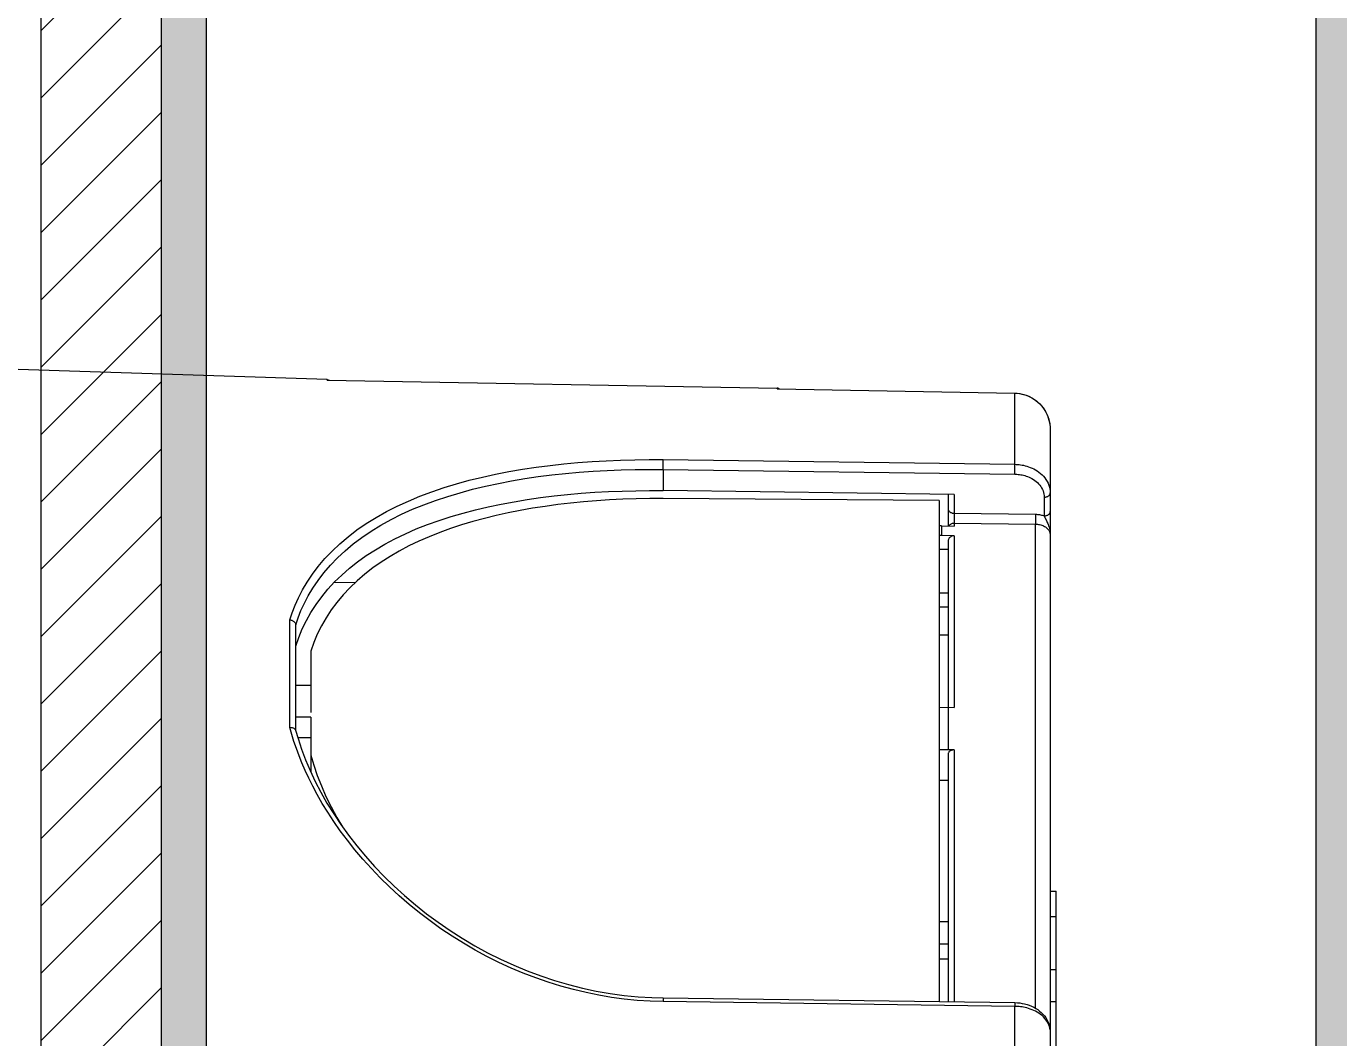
# Model space of a CAD drawing. Header units: millimetres. Extents: x -853320 to 19484, y -510814 to 9708.
# Drawn here: x 12782.35 to 12826.1, y 7147.17 to 7180.89 of the extents above; entities that cross this region are included whole.
import ezdxf

# ---------------------------------------------------------------- set-up
doc = ezdxf.new("R2010")
doc.units = ezdxf.units.MM
doc.layers.add('DS_ST_quote 1_50', color=7, linetype='Continuous')
for name, color, linetype, lineweight in [('F_DIBOND_soffitto_cassone', 7, 'Continuous', 5), ('F_ELETTRICO', 22, 'Continuous', 5), ('F_PARETE_nuove', 5, 'Continuous', 5), ('F_TUBOLARE sez.40x40', 7, 'Continuous', 5)]:
    doc.layers.add(name, color=color, linetype=linetype, lineweight=lineweight)
doc.styles.add('ARIAL', font='arial.ttf')
doc.dimstyles.new('ISO-100', dxfattribs={"dimtxt": 100, "dimasz": 5, "dimexe": 0.25, "dimexo": 6, "dimgap": 6, "dimtad": 1, "dimtxsty": 'ARIAL', "dimblk": 'ARCHTICK', "dimcen": 2.5, "dimdle": 15, "dimse1": 1, "dimse2": 1, "dimclrd": 256, "dimclre": 256, "dimclrt": 256, "dimadec": 0, "dimazin": 0, "dimtfac": 1, "dimtmove": 0, "dimatfit": 3, "dimldrblk": 'ARCHTICK', "dimfxl": 1, "dimlwd": -1, "dimlwe": -1, "dimarcsym": 0})

# ---------------------------------------------------------------- blocks, each defined once
blk = doc.blocks.new('SCATOLA INCASSO_1 P_sezione e pianta')
at = {"layer": 'F_ELETTRICO'}
for p, q in [((55469.815, -13660.994), (55469.815, -13697.529)), ((55470.994, -13716.768), (55470.994, -13686.067)), ((55471.194, -13686.376), (55471.194, -13701.372)), ((55469.815, -13697.529), (55458.097, -13697.686)), ((55458.097, -13697.81), (55469.814, -13697.653)), ((55458.098, -13697.741), (55458.097, -13697.686)), ((55467.294, -13714.395), (55467.294, -13697.687)), ((55467.594, -13705.943), (55467.594, -13697.683)), ((55467.797, -13706.08), (55467.797, -13697.68)), ((55469.815, -13697.584), (55469.815, -13697.529)), ((55470.503, -13697.467), (55470.503, -13713.605)), ((55470.994, -13697.695), (55471.194, -13697.695)), ((55470.994, -13698.756), (55471.194, -13698.756)), ((55467.294, -13699.108), (55467.594, -13699.11)), ((55467.294, -13699.608), (55467.594, -13699.61)), ((55467.594, -13700.35), (55467.294, -13700.347)), ((55470.994, -13700.524), (55471.194, -13700.524)), ((55470.994, -13701.372), (55471.194, -13701.372)), ((55467.294, -13705.07), (55467.594, -13705.068)), ((55446.346, -13707.172), (55446.346, -13705.342)), ((55467.797, -13706.08), (55467.294, -13706.086)), ((55467.594, -13707.496), (55467.594, -13706.082)), ((55445.65, -13706.827), (55445.65, -13710.413)), ((55445.846, -13706.724), (55445.846, -13710.248)), ((55446.346, -13706.482), (55445.915, -13706.484)), ((55446.346, -13707.172), (55445.846, -13707.175)), ((55446.346, -13708.385), (55446.346, -13707.325)), ((55467.294, -13707.5), (55467.797, -13707.494)), ((55467.594, -13713.036), (55467.594, -13707.496)), ((55467.797, -13713.219), (55467.797, -13707.494)), ((55446.346, -13708.225), (55445.846, -13708.229)), ((55446.346, -13709.37), (55446.346, -13708.385)), ((55467.594, -13709.898), (55467.294, -13709.9)), ((55467.294, -13710.852), (55467.594, -13710.85)), ((55447.135, -13711.671), (55447.832, -13711.659)), ((55467.294, -13711.32), (55467.594, -13711.314)), ((55467.594, -13712.76), (55467.294, -13712.76)), ((55467.369, -13713.226), (55467.294, -13713.226)), ((55467.797, -13713.219), (55467.369, -13713.226)), ((55467.369, -13713.544), (55467.369, -13713.226)), ((55467.595, -13713.055), (55467.594, -13713.036)), ((55467.369, -13713.544), (55467.294, -13713.544)), ((55467.369, -13713.544), (55467.797, -13713.537)), ((55467.594, -13714.594), (55467.594, -13713.541)), ((55467.795, -13713.916), (55467.796, -13713.853)), ((55467.796, -13713.853), (55467.797, -13713.787)), ((55467.797, -13713.642), (55467.797, -13713.537)), ((55467.797, -13713.642), (55470.503, -13713.605)), ((55467.797, -13713.648), (55467.797, -13713.642)), ((55467.798, -13713.665), (55467.797, -13713.648)), ((55467.797, -13713.787), (55467.798, -13713.726)), ((55467.798, -13713.687), (55467.798, -13713.665)), ((55467.798, -13713.726), (55467.798, -13713.687)), ((55470.502, -13713.709), (55470.502, -13713.654)), ((55470.503, -13713.772), (55470.502, -13713.709)), ((55470.504, -13713.838), (55470.503, -13713.772)), ((55470.505, -13713.899), (55470.504, -13713.838)), ((55467.794, -13713.969), (55470.506, -13713.933)), ((55467.794, -13714.591), (55467.794, -13713.969)), ((55470.506, -13713.933), (55470.505, -13713.899)), ((55470.794, -13714.503), (55470.794, -13713.881)), ((55467.294, -13714.395), (55458.094, -13714.457)), ((55467.794, -13714.591), (55458.094, -13714.721)), ((55458.094, -13715.429), (55458.094, -13714.721)), ((55458.094, -13715.429), (55469.811, -13715.272)), ((55458.094, -13715.429), (55458.095, -13715.463)), ((55458.095, -13715.463), (55458.096, -13715.523)), ((55458.096, -13715.523), (55458.097, -13715.588)), ((55458.097, -13715.588), (55458.097, -13715.651)), ((55458.097, -13715.756), (55469.815, -13715.599)), ((55469.811, -13715.272), (55469.812, -13715.306)), ((55469.812, -13715.306), (55469.813, -13715.366)), ((55469.813, -13715.366), (55469.814, -13715.432)), ((55469.814, -13715.432), (55469.815, -13715.495)), ((55469.815, -13715.495), (55469.815, -13715.549)), ((55469.815, -13715.599), (55469.815, -13717.97)), ((55458.097, -13715.651), (55458.098, -13715.706)), ((55446.903, -13718.405), (55461.896, -13718.139)), ((55461.896, -13718.112), (55461.903, -13718.112)), ((55461.896, -13718.112), (55461.903, -13718.113)), ((55461.896, -13718.112), (55461.896, -13718.138)), ((55461.908, -13718.137), (55461.896, -13718.138)), ((55461.896, -13718.138), (55461.896, -13718.139)), ((55461.903, -13718.113), (55469.815, -13717.97)), ((55469.815, -13717.97), (55469.815, -13717.97)), ((55446.896, -13718.426), (55433.518, -13718.858)), ((55446.896, -13718.405), (55446.903, -13718.405)), ((55446.896, -13718.405), (55446.903, -13718.405)), ((55446.896, -13718.405), (55446.896, -13718.426))]:
    blk.add_line(p, q, dxfattribs=at)
for points in [[(55469.814, -13697.653), (55469.903, -13697.649), (55469.984, -13697.641), (55470.064, -13697.629), (55470.144, -13697.612), (55470.222, -13697.59), (55470.299, -13697.564), (55470.373, -13697.534), (55470.445, -13697.5), (55470.514, -13697.461), (55470.579, -13697.419), (55470.641, -13697.372), (55470.699, -13697.322), (55470.753, -13697.269), (55470.802, -13697.212), (55470.846, -13697.153), (55470.884, -13697.091), (55470.917, -13697.027), (55470.945, -13696.961), (55470.966, -13696.893), (55470.981, -13696.825), (55470.991, -13696.756), (55470.994, -13696.684)], [(55470.991, -13696.742), (55470.982, -13696.801), (55470.968, -13696.858), (55470.948, -13696.915), (55470.922, -13696.971), (55470.891, -13697.025), (55470.855, -13697.078), (55470.815, -13697.128), (55470.77, -13697.175), (55470.722, -13697.219), (55470.671, -13697.26), (55470.617, -13697.299), (55470.561, -13697.333), (55470.504, -13697.365), (55470.447, -13697.393), (55470.389, -13697.417), (55470.332, -13697.439), (55470.275, -13697.458), (55470.219, -13697.474), (55470.163, -13697.488), (55470.11, -13697.499), (55470.057, -13697.508), (55470.006, -13697.515), (55469.956, -13697.521), (55469.907, -13697.525), (55469.86, -13697.527), (55469.815, -13697.529)], [(55458.097, -13697.686), (55457.66, -13697.7), (55457.226, -13697.728), (55456.796, -13697.771), (55456.369, -13697.828), (55455.946, -13697.899), (55455.523, -13697.985), (55455.101, -13698.086), (55454.68, -13698.201), (55454.262, -13698.331), (55453.845, -13698.475), (55453.432, -13698.633), (55453.022, -13698.805), (55452.617, -13698.992), (55452.217, -13699.192), (55451.823, -13699.404), (55451.436, -13699.63), (55451.056, -13699.867), (55450.684, -13700.116), (55450.322, -13700.375), (55449.969, -13700.645), (55449.626, -13700.924), (55449.294, -13701.212), (55448.972, -13701.509), (55448.663, -13701.812), (55448.367, -13702.121), (55448.085, -13702.436), (55447.818, -13702.75), (55447.567, -13703.066), (55447.333, -13703.381), (55447.115, -13703.692), (55446.915, -13703.997), (55446.732, -13704.296), (55446.565, -13704.586), (55446.415, -13704.866), (55446.281, -13705.136)], [(55469.814, -13697.653), (55469.814, -13697.652), (55469.814, -13697.649), (55469.815, -13697.644), (55469.815, -13697.636), (55469.815, -13697.626), (55469.815, -13697.614), (55469.815, -13697.584)], [(55446.325, -13705.387), (55446.495, -13705.026), (55446.683, -13704.665), (55446.888, -13704.304), (55447.111, -13703.944), (55447.35, -13703.586), (55447.607, -13703.231), (55447.88, -13702.88), (55448.169, -13702.534), (55448.473, -13702.195), (55448.793, -13701.861), (55449.127, -13701.536), (55449.474, -13701.22), (55449.836, -13700.912), (55450.209, -13700.616), (55450.595, -13700.33), (55450.992, -13700.057), (55451.399, -13699.797), (55451.816, -13699.55), (55452.242, -13699.317), (55452.676, -13699.1), (55453.118, -13698.898), (55453.566, -13698.712), (55454.019, -13698.543), (55454.477, -13698.391), (55454.938, -13698.257), (55455.402, -13698.14), (55455.866, -13698.04), (55456.332, -13697.959), (55456.797, -13697.895), (55457.259, -13697.849), (55457.72, -13697.821), (55458.097, -13697.81)], [(55458.097, -13697.81), (55458.097, -13697.809), (55458.097, -13697.806), (55458.097, -13697.801), (55458.097, -13697.793), (55458.097, -13697.783), (55458.098, -13697.771), (55458.098, -13697.741)], [(55446.346, -13705.907), (55446.447, -13705.568), (55446.565, -13705.225), (55446.701, -13704.879), (55446.855, -13704.53), (55447.028, -13704.179), (55447.218, -13703.827), (55447.407, -13703.508)], [(55446.281, -13705.136), (55446.16, -13705.397), (55446.052, -13705.644), (55445.956, -13705.883), (55445.869, -13706.12), (55445.788, -13706.357), (55445.715, -13706.593), (55445.65, -13706.827)], [(55445.844, -13706.734), (55445.924, -13706.454), (55446.04, -13706.101), (55446.173, -13705.745), (55446.325, -13705.387)], [(55467.797, -13706.08), (55467.776, -13706.079), (55467.755, -13706.077), (55467.735, -13706.073), (55467.715, -13706.068), (55467.696, -13706.062), (55467.678, -13706.054), (55467.661, -13706.045), (55467.646, -13706.035), (55467.633, -13706.024), (55467.621, -13706.012), (55467.612, -13705.999), (55467.604, -13705.986), (55467.598, -13705.972), (55467.595, -13705.958), (55467.594, -13705.943)], [(55445.65, -13706.827), (55445.67, -13706.828), (55445.691, -13706.827), (55445.711, -13706.825), (55445.73, -13706.821), (55445.748, -13706.817), (55445.766, -13706.81), (55445.782, -13706.803), (55445.797, -13706.794), (55445.809, -13706.785), (55445.821, -13706.774), (55445.83, -13706.762), (55445.837, -13706.75), (55445.842, -13706.738), (55445.844, -13706.734)], [(55458.094, -13714.457), (55457.645, -13714.456), (55457.197, -13714.449), (55456.752, -13714.434), (55456.31, -13714.412), (55455.871, -13714.384), (55455.436, -13714.348), (55455.005, -13714.305), (55454.579, -13714.256), (55454.158, -13714.198), (55453.742, -13714.134), (55453.332, -13714.062), (55452.928, -13713.982), (55452.53, -13713.894), (55452.139, -13713.798), (55451.755, -13713.694), (55451.377, -13713.581), (55451.006, -13713.459), (55450.645, -13713.327), (55450.292, -13713.187), (55449.95, -13713.037), (55449.619, -13712.877), (55449.299, -13712.708), (55448.992, -13712.53), (55448.697, -13712.341), (55448.414, -13712.143), (55448.145, -13711.934), (55447.89, -13711.715), (55447.65, -13711.485), (55447.425, -13711.246), (55447.218, -13710.998), (55447.028, -13710.743), (55446.856, -13710.48), (55446.701, -13710.21), (55446.565, -13709.935), (55446.447, -13709.655), (55446.346, -13709.37)], [(55445.846, -13709.536), (55445.947, -13709.827), (55446.065, -13710.112), (55446.201, -13710.391), (55446.354, -13710.663), (55446.525, -13710.928), (55446.712, -13711.185), (55446.917, -13711.435), (55447.14, -13711.676), (55447.379, -13711.909), (55447.635, -13712.133), (55447.907, -13712.348), (55448.196, -13712.555), (55448.5, -13712.752), (55448.82, -13712.939), (55449.155, -13713.117), (55449.504, -13713.285), (55449.866, -13713.443), (55450.24, -13713.591), (55450.625, -13713.729), (55451.022, -13713.857), (55451.427, -13713.975), (55451.842, -13714.084), (55452.263, -13714.183), (55452.692, -13714.273), (55453.126, -13714.354), (55453.565, -13714.426), (55454.009, -13714.49), (55454.456, -13714.546), (55454.906, -13714.594), (55455.359, -13714.634), (55455.814, -13714.666), (55456.27, -13714.691), (55456.726, -13714.709), (55457.183, -13714.72), (55457.639, -13714.724), (55458.094, -13714.721)], [(55445.65, -13710.413), (55445.671, -13710.41), (55445.691, -13710.406), (55445.711, -13710.401), (55445.731, -13710.393), (55445.749, -13710.385), (55445.766, -13710.375), (55445.782, -13710.364), (55445.796, -13710.352), (55445.809, -13710.339), (55445.82, -13710.324), (55445.83, -13710.31), (55445.837, -13710.294), (55445.842, -13710.279), (55445.845, -13710.263), (55445.846, -13710.248)], [(55445.846, -13710.246), (55445.926, -13710.48), (55446.021, -13710.721), (55446.134, -13710.967), (55446.265, -13711.219), (55446.418, -13711.475), (55446.59, -13711.73), (55446.784, -13711.985), (55447.001, -13712.237), (55447.237, -13712.483), (55447.491, -13712.719), (55447.764, -13712.947), (55448.054, -13713.165), (55448.361, -13713.373), (55448.684, -13713.57), (55449.022, -13713.757), (55449.375, -13713.933), (55449.741, -13714.099), (55450.12, -13714.253), (55450.51, -13714.397), (55450.911, -13714.531), (55451.322, -13714.654), (55451.74, -13714.767), (55452.167, -13714.87), (55452.6, -13714.963), (55453.039, -13715.047), (55453.483, -13715.122), (55453.932, -13715.188), (55454.384, -13715.246), (55454.839, -13715.295), (55455.299, -13715.337), (55455.762, -13715.371), (55456.227, -13715.397), (55456.694, -13715.416), (55457.161, -13715.428), (55457.628, -13715.432), (55458.094, -13715.429)], [(55445.65, -13710.413), (55445.727, -13710.653), (55445.824, -13710.9), (55445.94, -13711.152), (55446.074, -13711.41), (55446.227, -13711.673), (55446.402, -13711.935), (55446.599, -13712.197), (55446.818, -13712.457), (55447.057, -13712.709), (55447.315, -13712.952), (55447.592, -13713.187), (55447.887, -13713.412), (55448.198, -13713.626), (55448.527, -13713.83), (55448.87, -13714.022), (55449.229, -13714.204), (55449.602, -13714.375), (55449.986, -13714.535), (55450.383, -13714.684), (55450.791, -13714.822), (55451.208, -13714.95), (55451.633, -13715.066), (55452.068, -13715.173), (55452.508, -13715.27), (55452.954, -13715.357), (55453.407, -13715.435), (55453.863, -13715.504), (55454.323, -13715.564), (55454.787, -13715.615), (55455.254, -13715.659), (55455.725, -13715.694), (55456.199, -13715.721), (55456.673, -13715.741), (55457.147, -13715.754), (55457.622, -13715.758), (55458.097, -13715.756)], [(55467.797, -13713.219), (55467.776, -13713.218), (55467.755, -13713.215), (55467.735, -13713.211), (55467.715, -13713.204), (55467.696, -13713.195), (55467.678, -13713.185), (55467.661, -13713.173), (55467.646, -13713.159), (55467.633, -13713.144), (55467.621, -13713.128), (55467.612, -13713.111), (55467.604, -13713.093), (55467.598, -13713.074), (55467.595, -13713.055)], [(55470.503, -13713.605), (55470.538, -13713.604), (55470.574, -13713.601), (55470.609, -13713.596), (55470.644, -13713.589), (55470.679, -13713.58), (55470.712, -13713.57), (55470.745, -13713.557), (55470.777, -13713.543), (55470.807, -13713.527), (55470.835, -13713.51), (55470.862, -13713.491), (55470.886, -13713.471), (55470.908, -13713.45), (55470.927, -13713.427), (55470.945, -13713.404), (55470.96, -13713.38), (55470.972, -13713.355), (55470.981, -13713.329), (55470.988, -13713.303), (55470.992, -13713.277), (55470.994, -13713.25)], [(55470.869, -13713.725), (55470.883, -13713.694), (55470.898, -13713.661), (55470.913, -13713.626), (55470.928, -13713.588), (55470.943, -13713.548), (55470.956, -13713.505), (55470.969, -13713.459), (55470.979, -13713.411), (55470.987, -13713.36), (55470.992, -13713.306), (55470.994, -13713.25)], [(55467.616, -13713.54), (55467.621, -13713.55), (55467.633, -13713.566), (55467.646, -13713.581), (55467.661, -13713.595), (55467.678, -13713.607), (55467.696, -13713.618), (55467.715, -13713.627), (55467.735, -13713.633), (55467.755, -13713.638), (55467.776, -13713.641), (55467.797, -13713.642)], [(55470.502, -13713.654), (55470.502, -13713.626), (55470.502, -13713.614), (55470.503, -13713.605)], [(55470.794, -13713.881), (55470.801, -13713.864), (55470.81, -13713.846), (55470.82, -13713.826), (55470.869, -13713.725)], [(55467.594, -13714.111), (55467.595, -13714.096), (55467.598, -13714.081), (55467.604, -13714.067), (55467.611, -13714.053), (55467.621, -13714.04), (55467.632, -13714.028), (55467.645, -13714.016), (55467.66, -13714.006), (55467.676, -13713.996), (55467.694, -13713.988), (55467.712, -13713.982), (55467.732, -13713.976), (55467.752, -13713.972), (55467.773, -13713.97), (55467.794, -13713.969)], [(55467.794, -13713.969), (55467.794, -13713.957), (55467.795, -13713.916)], [(55470.506, -13713.933), (55470.539, -13713.932), (55470.572, -13713.93), (55470.604, -13713.926), (55470.637, -13713.922), (55470.669, -13713.916), (55470.7, -13713.909), (55470.732, -13713.901), (55470.763, -13713.891), (55470.794, -13713.881)], [(55470.794, -13713.881), (55470.815, -13713.882), (55470.835, -13713.884), (55470.856, -13713.888), (55470.875, -13713.893), (55470.894, -13713.9), (55470.911, -13713.908), (55470.928, -13713.917), (55470.942, -13713.928), (55470.956, -13713.939), (55470.967, -13713.952), (55470.977, -13713.965), (55470.984, -13713.979), (55470.989, -13713.993), (55470.993, -13714.007), (55470.994, -13714.022)], [(55469.811, -13715.272), (55469.849, -13715.271), (55469.888, -13715.269), (55469.929, -13715.265), (55469.97, -13715.26), (55470.013, -13715.254), (55470.057, -13715.245), (55470.102, -13715.235), (55470.148, -13715.223), (55470.195, -13715.208), (55470.242, -13715.191), (55470.29, -13715.171), (55470.338, -13715.149), (55470.386, -13715.123), (55470.434, -13715.095), (55470.48, -13715.063), (55470.525, -13715.028), (55470.568, -13714.991), (55470.608, -13714.95), (55470.645, -13714.907), (55470.679, -13714.862), (55470.709, -13714.814), (55470.734, -13714.765), (55470.756, -13714.714), (55470.772, -13714.662), (55470.784, -13714.609), (55470.791, -13714.557), (55470.794, -13714.503)], [(55469.815, -13715.599), (55469.86, -13715.598), (55469.907, -13715.595), (55469.956, -13715.59), (55470.006, -13715.584), (55470.057, -13715.576), (55470.11, -13715.566), (55470.163, -13715.553), (55470.219, -13715.537), (55470.275, -13715.519), (55470.332, -13715.498), (55470.389, -13715.474), (55470.447, -13715.446), (55470.504, -13715.414), (55470.561, -13715.379), (55470.617, -13715.34), (55470.671, -13715.297), (55470.722, -13715.25), (55470.77, -13715.2), (55470.815, -13715.147), (55470.855, -13715.09), (55470.891, -13715.031), (55470.922, -13714.97), (55470.948, -13714.907), (55470.968, -13714.842), (55470.982, -13714.777), (55470.991, -13714.71), (55470.994, -13714.644)], [(55470.794, -13714.503), (55470.815, -13714.504), (55470.835, -13714.506), (55470.856, -13714.51), (55470.875, -13714.515), (55470.894, -13714.522), (55470.911, -13714.53), (55470.928, -13714.539), (55470.942, -13714.55), (55470.956, -13714.561), (55470.967, -13714.574), (55470.977, -13714.587), (55470.984, -13714.601), (55470.989, -13714.615), (55470.993, -13714.629), (55470.994, -13714.644)], [(55469.815, -13715.549), (55469.815, -13715.578), (55469.815, -13715.59), (55469.815, -13715.599)], [(55458.098, -13715.706), (55458.098, -13715.735), (55458.097, -13715.746), (55458.097, -13715.756)], [(55470.981, -13716.945), (55470.984, -13716.924), (55470.991, -13716.846), (55470.994, -13716.768)], [(55469.815, -13717.97), (55469.898, -13717.966), (55469.982, -13717.956), (55470.065, -13717.939), (55470.146, -13717.918), (55470.226, -13717.89), (55470.303, -13717.857), (55470.378, -13717.818), (55470.451, -13717.774), (55470.52, -13717.725), (55470.585, -13717.672), (55470.647, -13717.614), (55470.704, -13717.551), (55470.757, -13717.485), (55470.805, -13717.416), (55470.848, -13717.343), (55470.886, -13717.267), (55470.918, -13717.189), (55470.945, -13717.109), (55470.966, -13717.027), (55470.981, -13716.945)], [(55470.702, -13717.554), (55470.751, -13717.493), (55470.796, -13717.43), (55470.836, -13717.363), (55470.873, -13717.295), (55470.904, -13717.224), (55470.931, -13717.151), (55470.954, -13717.076), (55470.971, -13717), (55470.981, -13716.945)], [(55469.892, -13717.966), (55469.969, -13717.957), (55470.046, -13717.943), (55470.121, -13717.925), (55470.195, -13717.901), (55470.267, -13717.873), (55470.338, -13717.84), (55470.406, -13717.802), (55470.471, -13717.76), (55470.534, -13717.714), (55470.593, -13717.665), (55470.649, -13717.611)], [(55461.962, -13718.112), (55461.956, -13718.117), (55461.945, -13718.124), (55461.933, -13718.13), (55461.921, -13718.134), (55461.908, -13718.137)]]:
    blk.add_lwpolyline(points, dxfattribs=at)
for centre, start, end in [((55461.894, -13718.039), 271.0206, 313.112), ((55446.894, -13718.326), 271, 308.0076)]:
    blk.add_arc(centre, 0.1, start, end, dxfattribs=at)
blk = doc.blocks.new('PARETI NUOVE_slider grande_cucina_rev.01_pianta')
at = {"layer": 'F_DIBOND_soffitto_cassone'}
h = blk.add_hatch(dxfattribs=at)
h.set_pattern_fill('ANSI31', color=1, scale=0.5)
h.set_pattern_definition([(45, (-5301.5022, -601), (-1.122532015, 1.122532015), [])])
h.paths.add_polyline_path([(26676.616, 22972.66), (26680.616, 22972.66), (26680.616, 21854.66), (26676.616, 21854.66)])
at = {"layer": 'F_TUBOLARE sez.40x40', "true_color": 0x636466}
h = blk.add_hatch(color=251, dxfattribs=at)
h.dxf.hatch_style = 1
h.paths.add_polyline_path([(26680.616, 21854.66), (26720.616, 21854.66), (26720.616, 22972.66), (26680.616, 22972.66)])
h.paths.add_polyline_path([(26682.116, 21854.66), (26719.116, 21854.66), (26719.116, 22972.66), (26682.116, 22972.66)], flags=17)
at = {"layer": 'F_DIBOND_soffitto_cassone', "color": 1}
blk.add_lwpolyline([(26676.616, 22972.66), (26680.616, 22972.66), (26680.616, 21854.66), (26676.616, 21854.66)], close=True, dxfattribs=at)
at = {"layer": 'F_TUBOLARE sez.40x40'}
for points in [[(26680.616, 21854.66), (26720.616, 21854.66), (26720.616, 22972.66), (26680.616, 22972.66)], [(26682.116, 21854.66), (26719.116, 21854.66), (26719.116, 22972.66), (26682.116, 22972.66)]]:
    blk.add_lwpolyline(points, close=True, dxfattribs=at)
at = {"layer": 'Defpoints', "xscale": -1, "rotation": 180}
blk.add_blockref('SCATOLA INCASSO_1 P_sezione e pianta', (-28760.747, 8539.533), dxfattribs=at)
blk = doc.blocks.new('_ArchTick')
at = {"color": 0, "linetype": 'ByBlock', "const_width": 0.15}
blk.add_lwpolyline([(-0.5, -0.5), (0.5, 0.5)], dxfattribs=at)
blk = doc.blocks.new('*D146')
at = {"layer": 'Defpoints', "color": 0, "transparency": 16777216}
for p in [(5588.556, 7348.815), (19268.524, 2810.66), (19483.824, 2810.66)]:
    blk.add_point(p, dxfattribs=at)
at = {"layer": 'DS_ST_quote 1_50', "transparency": 16777216}
blk.add_line((19268.524, 7363.815), (19268.524, 2795.66), dxfattribs=at)
at = {"layer": 'DS_ST_quote 1_50', "transparency": 16777216, "xscale": 5, "yscale": 5, "zscale": 5}
for p, rotation in [((19268.524, 7348.815), 90), ((19268.524, 2810.66), 270)]:
    blk.add_blockref('_ArchTick', p, dxfattribs=dict(at, rotation=rotation))
at = {"layer": 'DS_ST_quote 1_50', "transparency": 16777216, "insert": (19202.429, 5079.737), "char_height": 100, "attachment_point": 5, "rotation": 90, "style": 'ARIAL'}
blk.add_mtext('4538,15', dxfattribs=at)

msp = doc.modelspace()

# ---------------------------------------------------------------- block references
at = {"layer": 'F_PARETE_nuove'}
msp.add_blockref('PARETI NUOVE_slider grande_cucina_rev.01_pianta', (-13893.766, -15088.845), dxfattribs=at)

# ---------------------------------------------------------------- dimensions: what is measured, and where the dimension line sits
at = {"layer": 'DS_ST_quote 1_50', "color": 4}
dim = msp.add_linear_dim(base=(19268.5243, 2810.6601), p1=(5588.556, 7348.8148), p2=(19483.824, 2810.6601), angle=90, dimstyle='ISO-100', dxfattribs=at)
dim.commit()
dim.dimension.update_dxf_attribs({"geometry": '*D146', "text_midpoint": (19202.4288, 5079.7375)})

doc.saveas('drawing.dxf')
